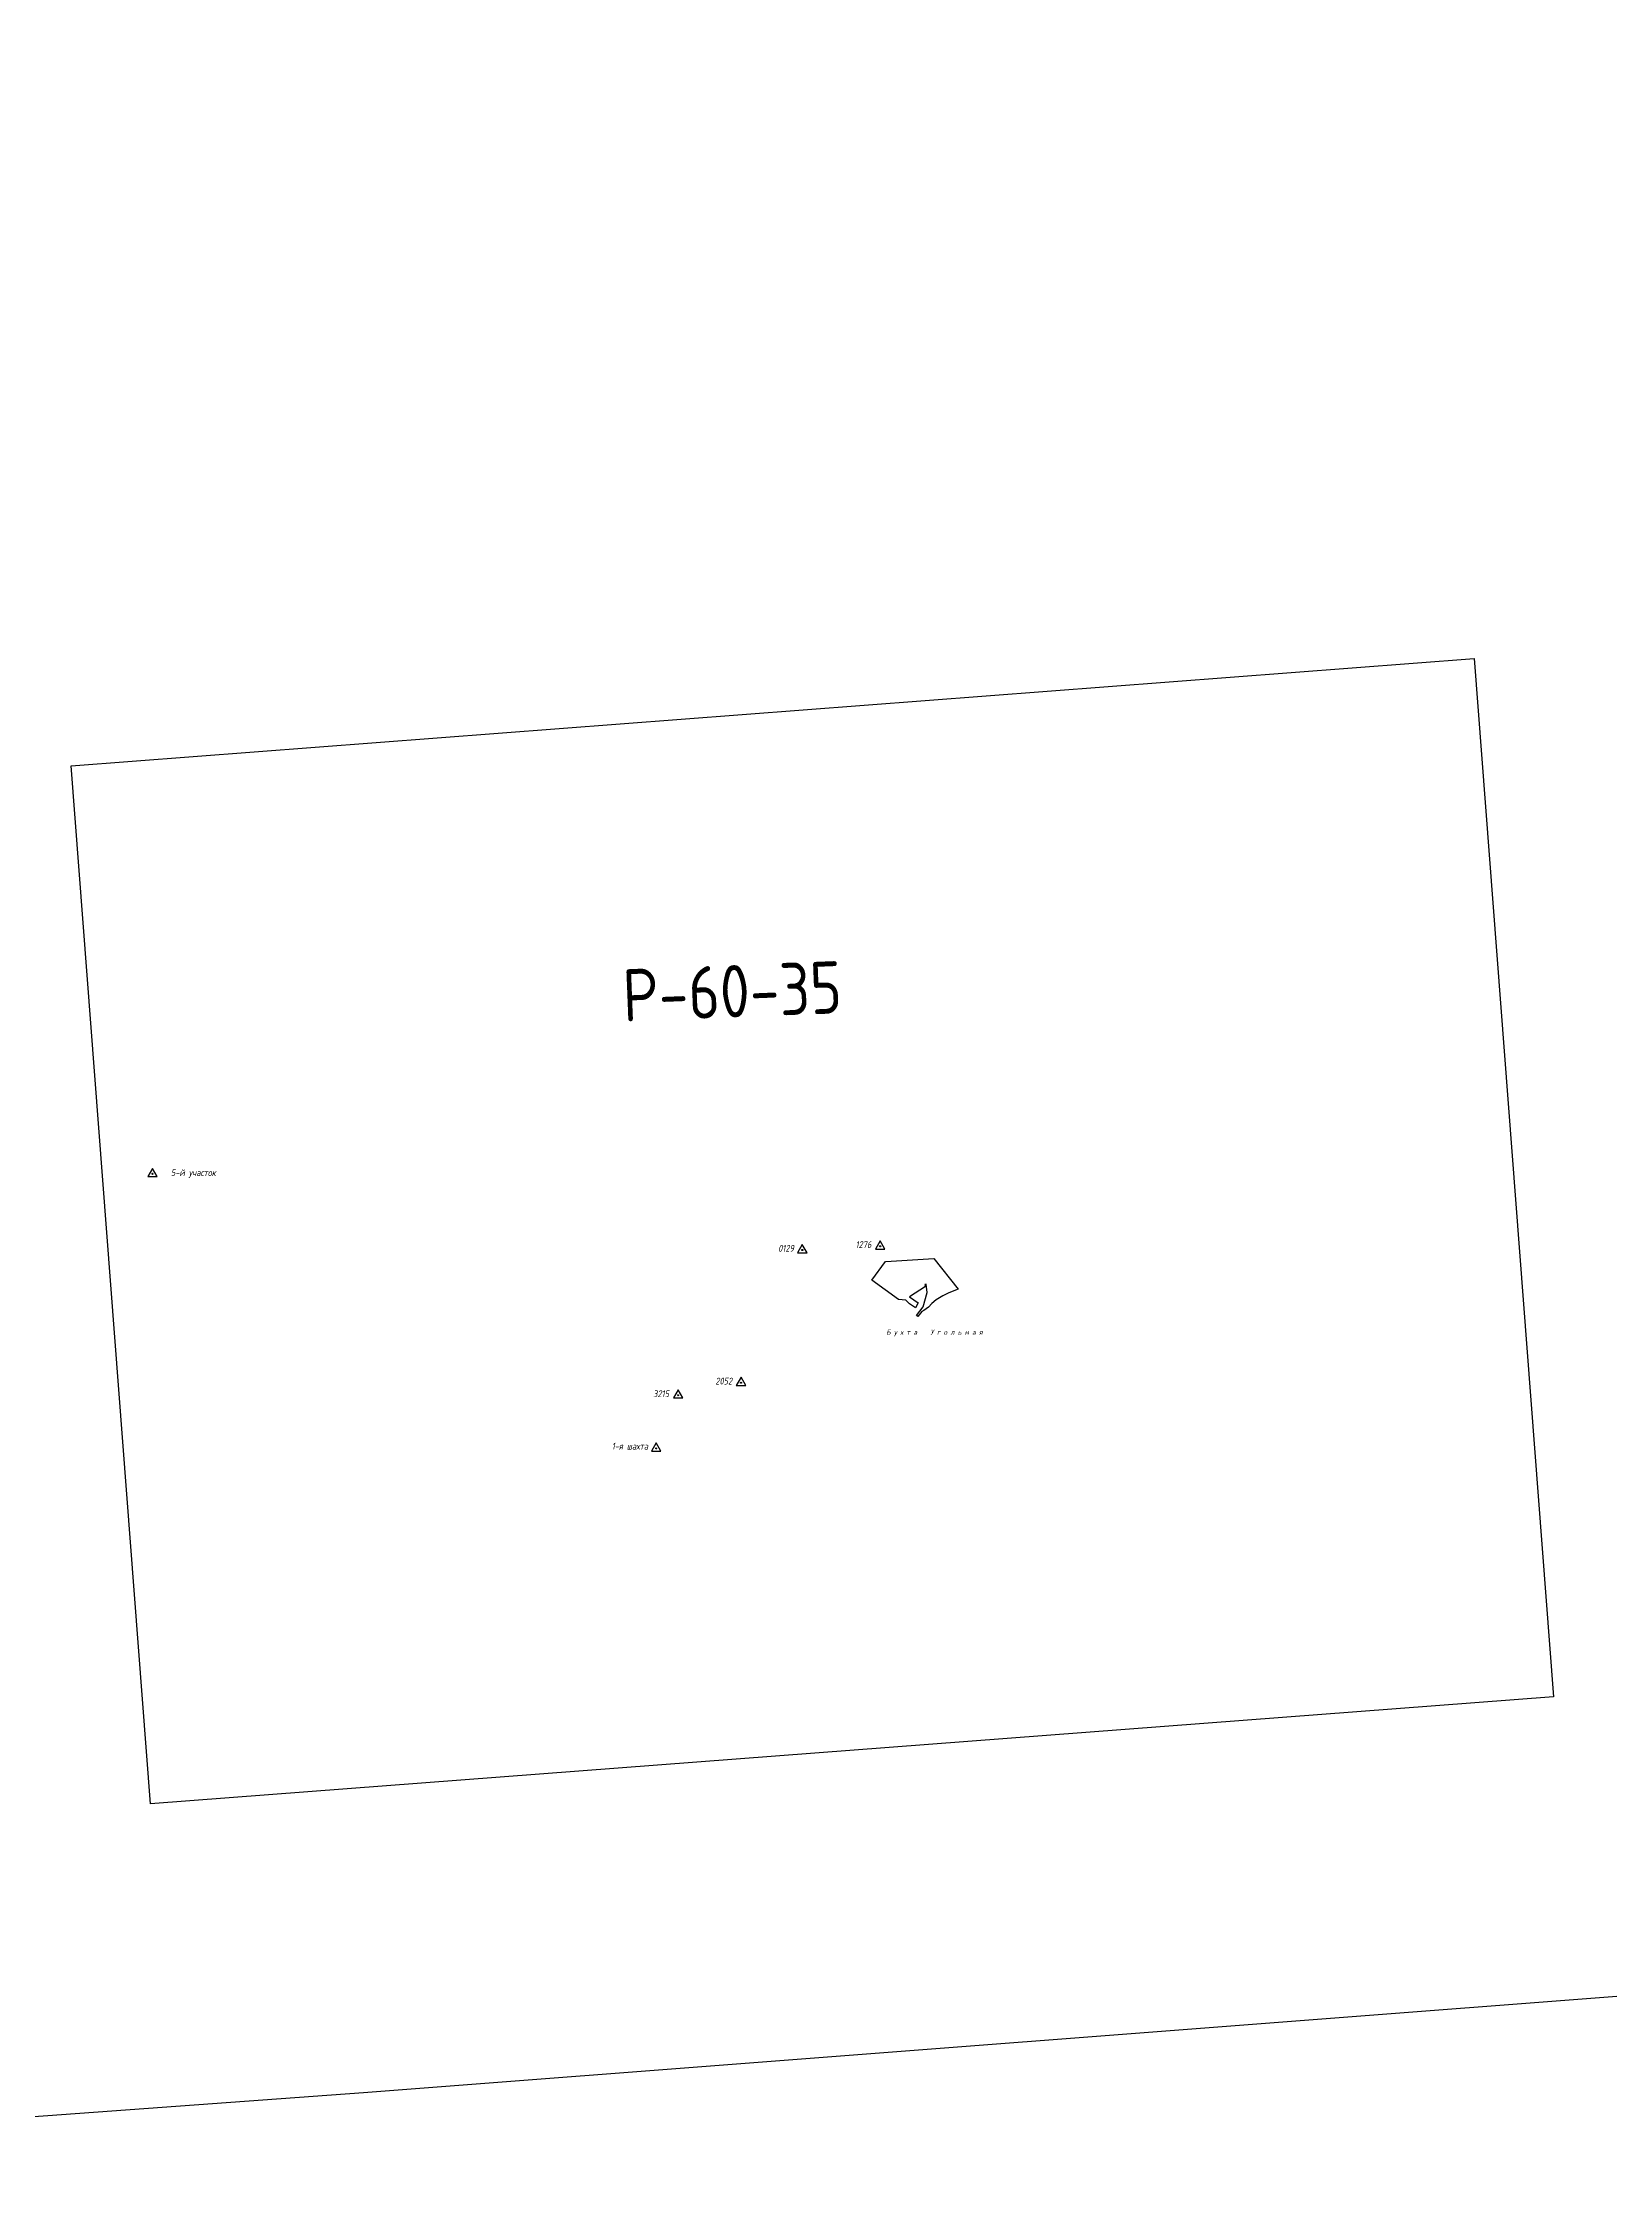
# Model space of a CAD drawing. Extents: x 6627788 to 6680979, y 783772 to 824804.
# Drawn here: x 6640001 to 6654971, y 783772 to 804288 of the extents above; entities that cross this region are included whole.
import ezdxf
from ezdxf.enums import TextEntityAlignment as Align

# ---------------------------------------------------------------- set-up
doc = ezdxf.new("R2010")
doc.units = 0
doc.layers.add('Unknown_Area_Type', color=7, linetype='Continuous')
doc.layers.add('Текст', color=7, linetype='Continuous')
doc.layers.add('Точки', color=7, linetype='Continuous', lineweight=0, true_color=0xffffff)
doc.styles.add('Bm431', font='Bm431.ttf')
doc.styles.add('Simplex', font='simplex.shx', dxfattribs={"width": 0.8, "oblique": 12})
doc.styles.add('T132', font='T132.ttf')
doc.styles.add('VNIPISIMPLEX', font='simplex.shx', dxfattribs={"width": 0.8})
picture_1 = doc.add_image_def('image1.jpg', size_in_pixel=(12369, 9182))

# ---------------------------------------------------------------- blocks, each defined once
blk = doc.blocks.new('*U2')
at = {"linetype": 'Continuous', "lineweight": -2}
h = blk.add_hatch(color=0, dxfattribs=at)
edge = h.paths.add_edge_path()
edge.add_arc((0, 0), 0.1, 0, 360)
at = {"color": 0, "linetype": 'Continuous', "lineweight": -2}
blk.add_lwpolyline([(-0.9, -0.52), (0.9, -0.52), (0, 1.04)], close=True, dxfattribs=at)
blk.add_circle((0, 0), 0.1, dxfattribs=at)
at = {"color": 0, "linetype": 'Continuous', "lineweight": 20, "style": 'Bm431'}
blk.add_attdef('Название_пункта', text='', height=1.3, dxfattribs=at).set_placement((-2, -1), align=Align.RIGHT)
at = {"color": 0, "linetype": 'Continuous', "lineweight": 20, "style": 'T132'}
for tag, p in [('Отметка_центра', (2, 0.7)), ('Отметка_земли', (2, -2.7))]:
    blk.add_attdef(tag, p, '', height=1.5, dxfattribs=at)

msp = doc.modelspace()

# ---------------------------------------------------------------- linework, layer by layer
at = {"color": 6, "lineweight": 30}
msp.add_lwpolyline([(6647924, 792461), (6648055, 792640), (6648108, 792642), (6648516, 792666), (6648751, 792374), (6648662, 792340), (6648602, 792310), (6648540, 792273), (6648498, 792236), (6648466, 792201), (6648422, 792171), (6648404, 792160), (6648365, 792113), (6648353, 792122), (6648415, 792206), (6648453, 792344), (6648444, 792421), (6648432, 792420), (6648437, 792400), (6648283, 792301), (6648367, 792245), (6648341, 792196), (6648283, 792235), (6648250, 792269), (6648178, 792275)], close=True, dxfattribs=at)
at = {"layer": 'Unknown_Area_Type'}
msp.add_lwpolyline([(6627788, 820857), (6640287, 821771), (6652783, 822733), (6665277, 823744), (6677767, 824804), (6679374, 806278), (6680979, 787753), (6668345, 786683), (6655707, 785663), (6643066, 784693), (6630422, 783772), (6629106, 802314), (6627788, 820857)], close=True, dxfattribs=at)

# ---------------------------------------------------------------- block references
at = {"layer": 'Точки', "color": 1, "lineweight": 30}
ref = msp.add_blockref('*U2', (6641049, 793477, 151), dxfattribs=dict(at, xscale=50, yscale=50, zscale=50))
ref.add_attrib('Название_пункта', '5-й участок', dxfattribs={"layer": '0', "color": 0, "linetype": 'Continuous', "lineweight": 30, "height": 65, "style": 'Simplex', "oblique": 12, "width": 0.8}).set_placement((6641654, 793456, 151), align=Align.RIGHT)
ref = msp.add_blockref('*U2', (6647260, 792749, 26), dxfattribs=dict(at, xscale=50, yscale=50, zscale=50))
ref.add_attrib('Название_пункта', '0129', dxfattribs={"layer": '0', "color": 0, "linetype": 'Continuous', "lineweight": 30, "height": 65, "style": 'Simplex', "oblique": 12, "width": 0.8}).set_placement((6647180, 792732, 26), align=Align.RIGHT)
ref = msp.add_blockref('*U2', (6648004, 792784, 30), dxfattribs=dict(at, xscale=50, yscale=50, zscale=50))
ref.add_attrib('Название_пункта', '1276', dxfattribs={"layer": '0', "color": 0, "linetype": 'Continuous', "lineweight": 30, "height": 65, "style": 'Simplex', "oblique": 12, "width": 0.8}).set_placement((6647920, 792768, 30), align=Align.RIGHT)
ref = msp.add_blockref('*U2', (6646674, 791480, 9), dxfattribs=dict(at, xscale=50, yscale=50, zscale=50))
ref.add_attrib('Название_пункта', '2052', dxfattribs={"layer": '0', "color": 0, "linetype": 'Continuous', "lineweight": 30, "height": 65, "style": 'Simplex', "oblique": 12, "width": 0.8}).set_placement((6646590, 791463, 9), align=Align.RIGHT)
ref = msp.add_blockref('*U2', (6646073, 791360, 42), dxfattribs=dict(at, xscale=50, yscale=50, zscale=50))
ref.add_attrib('Название_пункта', '3215', dxfattribs={"layer": '0', "color": 0, "linetype": 'Continuous', "lineweight": 30, "height": 65, "style": 'Simplex', "oblique": 12, "width": 0.8}).set_placement((6645986, 791342, 42), align=Align.RIGHT)
ref = msp.add_blockref('*U2', (6645864, 790852, 86), dxfattribs=dict(at, xscale=50, yscale=50, zscale=50))
ref.add_attrib('Название_пункта', '1-я шахта', dxfattribs={"layer": '0', "color": 0, "linetype": 'Continuous', "lineweight": 30, "height": 65, "style": 'Simplex', "oblique": 12, "width": 0.8}).set_placement((6645786, 790841, 86), align=Align.RIGHT)

# ---------------------------------------------------------------- texts
at = {"color": 7, "style": 'Simplex', "oblique": 12, "width": 0.8}
msp.add_text('Б у х т а    У г о л ь н а я', height=50, dxfattribs=at).set_placement((6648063, 791938))
at = {"layer": 'Текст', "color": 7, "lineweight": 20, "style": 'VNIPISIMPLEX', "width": 0.8}
msp.add_text('P-60-35', height=500, rotation=2.245, dxfattribs=at).set_placement((6645553, 794931))

# ---------------------------------------------------------------- pictures from other files: only their frames are drawn
image = msp.add_image(picture_1, insert=(6641031, 787454), size_in_units=(13447, 9953), rotation=4.3686)
image.dxf.flags = 7

doc.saveas('drawing.dxf')
